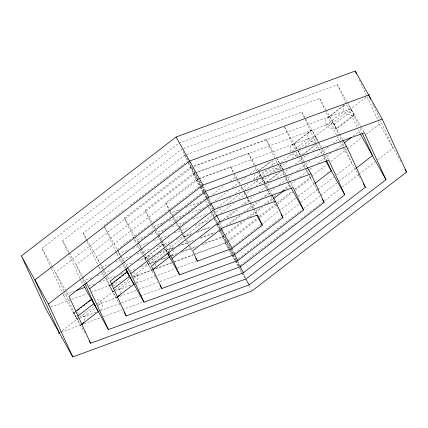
<?xml version="1.0" encoding="UTF-8"?>
<svg xmlns="http://www.w3.org/2000/svg" width="428" height="428" viewBox="0 0 428 428"><rect width="100%" height="100%" fill="white"/><g stroke="black" fill="none" stroke-linecap="round" stroke-linejoin="round"><path stroke-width="0.32" stroke-dasharray="2.14 1.6" d="M84.567 320.449L83.99 317.105L81.839 314.526M155.722 266.023L155.674 263.707M84.45 321.086L84.519 320.77M120.049 293.71C120.728 291.115 119.294 288.37 117.138 286.931M255.152 173.886L254.382 176.47L254.928 179.166M273.118 159.933L272.192 162.624L272.652 165.304M344.503 104.94C340.142 111.392 349.12 116.807 354.379 115.084L336.542 128.742L329.715 116.437L344.92 104.742M100.575 310.177C104.833 306.405 100.864 299.472 95.738 299.177M135.82 283.111C139.758 280.254 137.853 273.99 133.627 272.497M171.425 255.741L173.26 253.269L173.538 250.348M51.157 268.179L42.014 248.352L178.374 143.514M80.047 278.532L62.622 240.761L181.713 149.201L188.208 160.784M86.82 240.943L83.235 233.169L184.522 155.294L301.799 112.099L318.657 142.133M103.849 225.577L125.511 208.923M130.267 205.263L187.336 161.393M134.012 238.696L124.462 217.986L190.144 167.487L191.391 167.027M192.386 167.139L55.496 272.385L64.088 291.008M151.234 223.748L145.071 210.394L192.953 173.581L194.826 172.891M195.195 173.233L76.109 264.788L84.407 282.774M169.595 211.282L165.684 202.797L195.767 179.674L198.255 178.754M198.009 179.327L96.723 257.196L99.478 263.177M117.331 249.604L150.094 224.416M152.737 222.389L200.818 185.42M137.944 242.013L148.008 234.276M148.537 233.87L202.567 192.327M158.558 234.421L206.44 197.608M212.652 194.59L224.261 185.661M230.066 181.199L235.346 177.139L234.228 174.72M179.172 226.829L208.725 204.108M214.915 201.101L228.071 190.99M232.281 187.753L245.961 177.235M250.171 173.998L255.96 169.547L254.837 167.118M75.344 312.836C73.653 313.317 72.557 313.307 75.189 311.718M111.28 285.423C109.734 285.722 107.744 286.246 110.793 284.347M149.319 258.148C147.906 257.522 145.82 258.64 144.825 258.18L162.624 244.495L164.272 247.186M258.394 170.863L270.437 161.607M290.607 151.951C289.296 149.506 290.125 146.237 292.426 144.696L310.23 131.011L311.916 130.123L318.304 141.754M354.261 114.763L336.456 128.448C329.988 131.578 321.385 122.296 328.03 117.326L343.738 105.251M73.739 313.237L75.596 311.809M109.343 285.867L110.456 285.011M144.948 258.491L162.747 244.805L165.026 244.335L167.118 244.458M259.625 170.323L271.86 160.917M292.426 144.696L294.111 143.808L311.916 130.123M217.242 207.569L231.013 196.982M235.256 193.724L247.967 183.949M253.264 179.878L265.975 170.103M270.742 166.439L276.568 161.955L275.477 159.591M80.785 325.13L80.48 325.253L76.195 317.26L76.938 316.693M116.678 297.631L116.084 297.877L111.799 289.89L112.912 289.034M152.566 270.116L151.689 270.507L147.403 262.519L165.203 248.834L167.278 252.59M256.292 178.802L269.64 168.536M291.896 151.426L308.583 138.597C307.058 136.125 307.802 132.621 310.23 131.011M326.382 124.912L344.187 111.227M60.171 332.267L61.76 331.047M62.29 330.641L79.234 317.613M79.763 317.207L94.064 306.213M97.236 303.768L114.715 290.334M115.244 289.927L129.54 278.933M133.247 276.087L222.207 207.692M226.974 204.028L240.21 193.847M244.447 190.588L258.747 179.6M263.509 175.935L275.161 166.979M280.987 162.501L294.223 152.32M298.99 148.655L366.24 96.953M83.813 316.774L94.941 308.219M98.279 305.656L101.618 303.088M119.417 289.403L130.545 280.848M133.878 278.28L137.217 275.718M159.467 258.608L155.022 262.032L153.62 260.267L151.769 258.977M160.58 257.752L163.549 255.473M163.919 255.19L165.775 253.761M166.144 253.478L166.888 252.905M167.257 252.622L168.001 252.049M168.37 251.766L171.339 249.487M171.708 249.198C174.078 248.058 170.842 246.052 169.563 245.287M264.809 182.665L262.797 179.166L264.648 177.743M269.843 173.752L280.597 165.481L280.228 164.817M300.312 155.123L298.396 151.796L300.253 150.372M305.073 146.665L316.201 138.11M334 124.425L351.805 110.74L348.066 103.854M220.564 213.267L233.774 203.113M238.53 199.459L251.739 189.299M255.971 186.052L269.18 175.897M273.931 172.238L287.145 162.084M291.896 158.43L297.182 154.364L296.085 151.983M266.366 182.339L279.345 172.361M301.97 154.968L315.318 144.701M267.468 181.895L280.559 171.831M303.072 154.524L316.158 144.461M223.368 219.371L236.026 209.64M241.301 205.579L253.965 195.847M258.71 192.199L271.373 182.462M277.173 178L290.361 167.862M295.111 164.213L307.769 154.481M312.52 150.827L317.795 146.772L316.693 144.38M222.442 221.458L218.751 224.299L217.504 224.754M227.193 217.804L239.332 208.473M244.607 204.418L248.829 201.171L247.432 198.143M226.728 225.042L239.958 214.867M243.666 212.021L256.367 202.251M261.134 198.592L274.364 188.416M279.126 184.757L291.832 174.988M296.593 171.328L309.824 161.153M314.591 157.493L328.881 146.504M333.112 143.252L338.409 139.18L319.604 98.413L182.339 148.971M221.56 230.392L224.192 228.37M229.451 224.326L242.082 214.615M246.817 210.972L260.497 200.454M265.232 196.816L269.442 193.579L268.04 190.546M204.589 243.291L222.132 236.834L242.216 221.388M246.972 217.734L259.657 207.981M264.413 204.322L273.396 197.415M273.925 197.008L276.568 194.981M282.384 190.508L295.593 180.349M299.825 177.101L309.337 169.782M309.867 169.381L313.034 166.941M317.795 163.282L331.005 153.122M335.761 149.468L343.689 143.375M353.207 136.056L359.017 131.589L357.91 129.186M225.433 235.673L245.03 220.602M249.267 217.344L263.568 206.35M267.275 203.498L273.107 199.02M285.818 189.246L290.056 185.987L288.691 183.029M193.627 254.462L224.941 242.927L227.059 241.296M227.589 240.889L257.255 218.082M259.373 216.45L275.268 204.231M277.387 202.605L292.222 191.198M294.871 189.165L311.29 176.539M311.819 176.127L326.655 164.726M330.892 161.468L346.787 149.249M347.317 148.842L361.617 137.843M365.854 134.585L379.631 123.997L378.518 121.589M228.236 241.767L257.827 219.018M259.94 217.392L276.322 204.798M276.852 204.391L292.704 192.204M295.341 190.176L310.669 178.396L309.294 175.416M232.629 246.646L261.117 224.743M261.647 224.336L278.526 211.362M279.056 210.956L295.935 197.977M298.043 196.356L314.398 183.783M234.394 253.547L262.444 231.981M262.974 231.575L281.496 217.333M282.025 216.921L298.963 203.905M301.082 202.273L317.49 189.657M318.015 189.251L333.894 177.048M336.542 175.009L351.891 163.212L344.979 148.222M238.257 258.828L299.038 212.101M299.568 211.694L301.151 210.474M303.794 208.441L320.181 195.847M320.706 195.441L337.093 182.842M339.206 181.215L355.588 168.621M240.547 265.328L297.23 221.747M300.938 218.895L322.659 202.198M324.777 200.566L340.137 188.753M342.261 187.127L358.68 174.501M359.21 174.094L375.105 161.875M377.753 159.837L393.113 148.024L380.626 120.947M328.03 117.326L329.715 116.437M178.899 143.107L337.403 84.728L347.151 102.099M193.884 166.107L266.2 139.469L276.274 157.424M194.264 166.444L350.89 108.755L358.926 126.18M195.446 172.661L248.395 153.16L254.895 164.737M197.704 172.307L333.086 122.44L343.871 145.825M198.876 178.53L230.596 166.845L233.843 172.634M199.261 178.867L315.286 136.131L318.32 142.706M169.873 211.887L170.435 213.096L180.386 209.431M185.982 207.371L200.909 201.872M151.512 224.358L152.636 226.781L163.223 222.881M168.83 220.816L183.783 215.311M188.143 213.706L203.717 207.971M134.285 239.284L134.831 240.472L144.808 236.796M151.041 234.501L166.626 228.761M172.238 226.69L185.95 221.64M192.809 219.115L207.147 213.834M115.934 251.776L117.031 254.157L127.635 250.252M132.621 248.411L148.211 242.671M153.829 240.6L168.793 235.09M174.405 233.025L188.753 227.739M194.986 225.444L209.955 219.928M98.675 266.644L99.232 267.842L109.889 263.916M115.533 261.834L131.214 256.062M136.858 253.981L150.03 249.128M157.558 246.357L171.981 241.044M176.368 239.429L192.049 233.651M197.693 231.575L212.117 226.262M190.76 234.608L183.917 237.128L182.242 233.49M196.361 232.543L210.041 227.503M80.32 279.131L81.427 281.528L91.458 277.836M97.097 275.755L112.767 269.982M119.032 267.677L132.198 262.829M137.837 260.748L153.508 254.981M159.146 252.9L174.191 247.363M181.087 244.821L195.5 239.509M200.518 237.663L214.931 232.356M173.591 248.058L166.118 250.813L165.278 248.994M178.578 246.223L192.905 240.948M200.379 238.193L214.706 232.918M219.066 231.307L220.939 230.622M63.071 294.015L63.628 295.213L74.279 291.291M88.687 285.984L94.326 283.908M99.339 282.063L114.998 276.29M120.637 274.214L124.398 272.829M130.037 270.753L135.045 268.907M141.31 266.601L156.974 260.829M162.613 258.753L168.252 256.677M171.382 255.521L177.021 253.446M182.66 251.37L197.699 245.833M155.171 261.973L148.318 264.499L146.681 260.946M160.784 259.908L166.396 257.838M172.008 255.773L175.748 254.398M181.354 252.327L196.318 246.817M201.93 244.752L224.374 236.486M50.836 307.053L87.162 293.678M90.918 292.292L110.959 284.909M111.585 284.679L122.231 280.757M128.496 278.451L129.748 277.991M133.504 276.606L151.667 269.913M156.049 268.303L171.708 262.535M174.212 261.61L193.001 254.692M133.632 277.039L152.341 270.143M155.46 268.998L171.676 263.022M174.169 262.107L192.884 255.216M195.377 254.296L227.182 242.58M113.966 291.409L112.714 291.869L100.58 265.569M114.597 291.179L131.53 284.941M136.548 283.095L174.801 269.003M177.31 268.078L196.126 261.15M98.044 304.404L116.849 297.476M119.984 296.32L136.281 290.323M138.79 289.398L157.59 282.469M160.099 281.549L178.273 274.851M95.904 312.322L77.11 319.245L64.366 291.607M100.291 310.707L119.086 303.784M121.595 302.858L139.763 296.165M140.389 295.935L161.062 288.322M61.188 332.24L80.603 325.087M83.733 323.932L100.644 317.704M103.148 316.784L121.937 309.861M122.563 309.631L142.604 302.248M316.035 142.62C313.087 142.69 310.059 141.197 308.583 138.597M280.431 169.996L276.574 169.188L273.615 166.909M297.54 156.295L294.373 155.503L291.655 153.513M261.588 183.639L258.437 182.713L256.046 180.873M113.008 285.417L115.127 285.899M77.409 312.793L79.876 313.403M144.83 258.175L146.242 260.47M109.226 285.546L111.799 289.89M73.621 312.916L76.195 317.26M354.363 115.073L351.805 110.74M282.699 169.124L280.597 165.481M147.221 262.193L147.403 262.519M379.631 123.997L401.4 162.79M347.477 102.677L360.799 126.415M361.125 126.998L364.046 132.209M359.017 131.589L359.991 133.327M319.604 98.413L325.778 109.413M326.099 109.996L339.425 133.734M339.746 134.312L342.673 139.523M338.409 139.18L339.383 140.919M339.704 141.497L358.878 175.657M359.204 176.24L360.178 177.973M318.7 142.208L321.621 147.419M321.947 147.997L328.447 159.58M317.795 146.772L318.769 148.511M319.095 149.088L322.017 154.299M322.343 154.877L325.59 160.671M284.652 126.945L303.821 161.105M304.148 161.682L307.069 166.899M298.396 151.796L298.027 151.132M297.182 154.364L298.156 156.102M298.482 156.68L301.408 161.891M301.729 162.469L318.951 193.162M276.595 158.002L282.769 169.001M283.095 169.579L286.022 174.79M286.343 175.373L289.269 180.584M289.596 181.162L292.843 186.95M276.568 161.955L277.547 163.694M277.868 164.272L280.795 169.483M281.121 170.066L284.042 175.277M284.369 175.855L290.869 187.432M255.222 165.315L258.143 170.526M258.469 171.109L261.722 176.903M262.043 177.476L264.969 182.686M265.296 183.264L268.217 188.481M268.543 189.058L271.47 194.269M262.797 179.166L262.524 178.679M255.96 169.547L256.934 171.286M257.26 171.863L260.181 177.074M260.508 177.657L263.755 183.446M264.081 184.024L267.008 189.235M267.329 189.813L270.255 195.024M270.582 195.607L273.503 200.818M273.829 201.395L277.729 208.345M234.169 173.212L237.096 178.423M237.417 179.006L243.917 190.583M244.244 191.161L247.17 196.372M247.491 196.955L250.417 202.166M250.744 202.744L253.665 207.954M253.991 208.532L256.918 213.743M235.346 177.139L239.568 184.666M240.868 186.983L242.82 190.46M244.121 192.777L246.068 196.249M246.394 196.827L252.895 208.409M253.216 208.987L256.142 214.198M203.273 186.538L205.547 190.588M188.534 161.361L201.856 185.105M202.182 185.682L204.782 190.316M184.522 155.294L187.774 161.089M188.095 161.666L201.096 184.826M201.417 185.404L204.343 190.615M208.891 198.726L210.844 202.198M188.309 163.127L200.978 185.709M201.304 186.287L204.231 191.498M204.557 192.081L207.152 196.709M207.478 197.292L210.405 202.503M190.144 167.487L200.539 186.014M200.866 186.592L210.292 203.386M214.514 210.913L216.461 214.385M192.953 173.581L200.101 186.319M200.427 186.897L203.354 192.108M203.68 192.686L206.601 197.897M206.927 198.474L209.854 203.691M210.175 204.268L212.775 208.901M214.075 211.218L216.028 214.69M195.767 179.674L199.667 186.619M199.988 187.202L202.915 192.413M203.241 192.991L206.162 198.201M206.489 198.779L209.415 203.99M209.736 204.573L212.663 209.784M212.989 210.362L215.589 214.995M219.81 222.523L222.084 226.573M205.59 200.85L207.864 204.9M208.19 205.477L211.116 210.688M211.437 211.272L214.364 216.482M214.69 217.06L220.864 228.06M208.399 206.943L210.678 210.993M210.999 211.571L213.925 216.782M215.225 219.099L217.173 222.576M217.499 223.154L220.425 228.365M232.12 249.208L234.721 253.841M211.213 213.037L213.486 217.087M213.813 217.665L216.734 222.881M217.06 223.459L219.987 228.67M221.287 230.986L230.708 247.775M231.034 248.358L233.956 253.569M214.021 219.131L216.295 223.181M216.621 223.764L219.548 228.975M219.869 229.552L230.269 248.079M230.596 248.657L233.517 253.868M237.743 261.396L240.343 266.029M216.836 225.224L218.783 228.696M219.109 229.274L229.831 248.384M230.157 248.962L233.078 254.173M233.404 254.751L236.331 259.967M236.652 260.545L239.578 265.756M219.644 231.318L232.639 254.478M232.966 255.056L235.892 260.267M236.213 260.845L239.14 266.061M243.366 273.588L245.64 277.638M222.132 236.834L232.201 254.783M232.527 255.361L235.454 260.572M235.775 261.15L238.701 266.36M240.001 268.677L241.948 272.154M242.275 272.732L245.201 277.943M224.941 242.927L228.188 248.716M228.515 249.294L231.441 254.505M231.762 255.088L234.688 260.299M235.015 260.877L241.51 272.454M241.836 273.037L244.763 278.248M248.984 285.776L251.584 290.403M165.684 202.797L169.584 209.747M169.911 210.325L172.832 215.541M173.158 216.119L176.085 221.329M176.406 221.907L185.506 238.118M186.806 240.434L188.753 243.912M190.053 246.228L192.006 249.701M170.435 213.096L172.061 215.99M172.382 216.573L175.309 221.784M175.635 222.362L181.809 233.362M182.13 233.945L185.056 239.156M185.383 239.734L188.304 244.944M188.63 245.522L192.204 251.894M145.071 210.394L151.897 222.549M152.224 223.132L155.471 228.921M155.797 229.499L158.397 234.132M158.718 234.71L168.145 251.504M152.636 226.781L154.257 229.681M154.583 230.259L157.509 235.47M157.83 236.047L160.757 241.258M161.083 241.836L164.031 247.095M164.331 247.63L166.931 252.263M124.462 217.986L134.857 236.513M135.184 237.091L138.11 242.302M138.431 242.885L141.031 247.512M141.358 248.096L144.605 253.884M144.931 254.462L150.779 264.884M134.831 240.472L136.457 243.366M136.783 243.944L139.705 249.155M140.031 249.733L142.957 254.944M143.278 255.527L146.232 260.78M146.531 261.315L156.6 279.265M104.823 227.311L117.497 249.893M117.823 250.476L120.744 255.687M121.071 256.265L123.997 261.476M124.318 262.054L127.244 267.265M117.031 254.157L118.658 257.051M118.979 257.629L121.905 262.84M122.231 263.418L125.153 268.629M83.235 233.169L86.488 238.958M86.809 239.536L100.131 263.279M100.457 263.857L103.383 269.068M103.71 269.645L106.305 274.278M107.605 276.595L109.557 280.067M99.232 267.842L100.853 270.737M101.179 271.315L104.106 276.525M104.427 277.109L121.001 306.635M62.622 240.761L69.122 252.343M69.448 252.921L82.77 276.659M83.096 277.237L86.017 282.448M81.427 281.528L83.053 284.422M42.014 248.352L51.761 265.724M52.088 266.302L65.409 290.045M65.73 290.623L68.33 295.256M63.628 295.213L85.07 333.428M279.307 163.164L277.066 158.991M261.604 177.021L259.063 172.286M296.93 149.153L294.111 143.808M372.574 103.496L373.409 105.299M373.687 105.903L380.348 120.343M359.37 80.068L366.86 96.316M367.138 96.915L378.245 120.985M360.034 128.582L361.97 132.787M337.403 84.728L346.273 103.951M346.546 104.555L357.631 128.582M318.593 143.305L320.524 147.489M321.626 149.88L324.108 155.257M324.387 155.856L326.318 160.04M301.799 112.099L304.832 118.674M305.111 119.273L316.415 143.781M298.032 151.004L300.782 156.958M301.055 157.558L306.271 168.867M306.55 169.461L309.021 174.822M284.55 126.977L295.807 151.389M280.228 164.684L282.683 170.012M282.956 170.601L285.69 176.518M285.963 177.112L288.419 182.435M266.2 139.469L275.204 158.997M262.444 178.401L267.762 189.936M248.395 153.16L254.558 166.513M244.639 192.086L247.154 197.538M230.596 166.845L233.95 174.11M179.45 227.434L181.964 232.886M158.836 235.031L161.356 240.493M161.64 241.098L164.159 246.565M138.217 242.606L140.673 247.93M140.946 248.524L143.401 253.847M144.498 256.217L146.408 260.358M117.609 250.203L120.081 255.559M120.354 256.153L123.098 262.107M123.376 262.706L125.848 268.062M104.122 226.171L115.656 251.177M87.098 241.536L98.403 266.05M51.435 268.779L62.793 293.41M336.456 128.448L336.579 128.742M162.747 244.805L162.629 244.511"/><path stroke-width="0.64" d="M83.845 322.546L81.641 324.702M119.444 295.176L117.513 297.166M154.883 268.067L153.117 269.795M21.4 255.944L176.09 137.014L355.203 71.043L382.177 119.102L406.6 172.056L251.91 290.986L72.797 356.957L45.823 308.898L21.4 255.944L48.369 304.003L72.797 356.957M48.369 304.003L203.059 185.073L382.177 119.102M108.396 329.587L89.591 288.82L208.682 197.26L346.573 146.472L365.378 187.239L246.287 278.799L108.396 329.587L83.38 285M75.713 311.317L91.421 299.236L98.285 311.563L81.593 324.397M111.317 283.941L127.025 271.866L133.889 284.192L117.197 297.021M77.447 310.386L78.19 309.813M78.559 309.53L79.303 308.957M80.785 307.818L81.529 307.25M83.011 306.106L83.754 305.539M84.123 305.255L84.867 304.683M86.349 303.543L87.093 302.971M88.575 301.831L89.318 301.259M89.687 300.975L90.431 300.408M111.938 283.866L112.682 283.299M114.164 282.159L114.907 281.587M116.389 280.447L117.133 279.875M117.502 279.591L118.246 279.019M119.359 278.168L120.471 277.312M121.953 276.167L122.692 275.6M123.066 275.316L123.804 274.744M124.917 273.888L126.03 273.032M144.001 302.216L130.818 273.636L214.305 209.453L310.969 173.843L324.151 202.423L240.664 266.607L144.001 302.216L125.479 269.212M77.682 316.121L93.999 303.575M113.281 288.75L129.604 276.204M58.583 333.487L59.642 332.674M94.593 305.806L95.647 304.993M130.069 278.526L131.129 277.713M368.358 95.326L369.418 94.513M152.801 269.651L170.082 256.57M179.605 274.84L172.04 258.453L219.922 221.64L275.365 201.219L282.929 217.606L235.047 254.419L179.605 274.84L167.562 253.387M344.219 142.968L351.618 137.276M273.636 198.613L284.759 190.059M314.928 183.377L331.277 170.804L326.591 160.639M232.233 248.326L262.316 225.203L257.565 214.904L222.737 227.733L192.654 250.862L197.404 261.155L232.233 248.326L221.185 228.643M356.117 168.215L372.504 155.615L362.249 133.386M237.856 260.513L303.538 210.014L293.169 187.528L217.114 215.546L151.432 266.045L161.8 288.531L237.856 260.513L234.608 254.724M243.479 272.706L344.765 194.831L328.768 160.158L211.491 203.354L110.205 281.228L126.201 315.901L243.479 272.706L239.905 266.334M249.101 284.893L385.986 179.648L364.372 132.787L205.868 191.166L68.983 296.411L90.597 343.272L249.101 284.893L245.849 279.099M98.879 311.317L98.285 311.563M134.483 283.946L133.889 284.192M76.157 290.601L84.926 287.37M127.769 271.978L127.143 272.176L127.025 271.866M92.164 299.349L91.544 299.552L91.421 299.258M404.974 169.162L406.6 172.056M360.317 133.905L385.986 179.648M342.999 140.1L346.573 146.472M363.425 183.767L365.378 187.239M325.917 161.249L344.765 194.831M307.395 167.476L310.969 173.843M322.525 199.528L324.151 202.423M291.19 188.015L303.538 210.014M271.791 194.847L275.365 201.219M280.977 214.134L282.929 217.606M256.789 215.359L262.316 225.203M176.09 137.014L203.059 185.073M205.108 190.893L208.682 197.26M211.052 203.658L214.305 209.453M216.349 215.268L219.922 221.64M195.778 258.261L197.404 261.155M168.466 252.081L172.04 258.453M160.179 285.631L161.8 288.531M127.571 267.842L130.818 273.636M123.922 311.846L126.201 315.901M86.344 283.031L89.591 288.82M89.297 340.955L90.597 343.272M167.599 253.189L169.488 256.821M370.632 99.28L368.69 95.07L189.577 161.046L34.887 279.976L59.31 332.93M355.203 71.043L356.594 74.049M126.121 268.661L130.513 278.184M84.958 283.973L94.914 305.56"/></g></svg>
